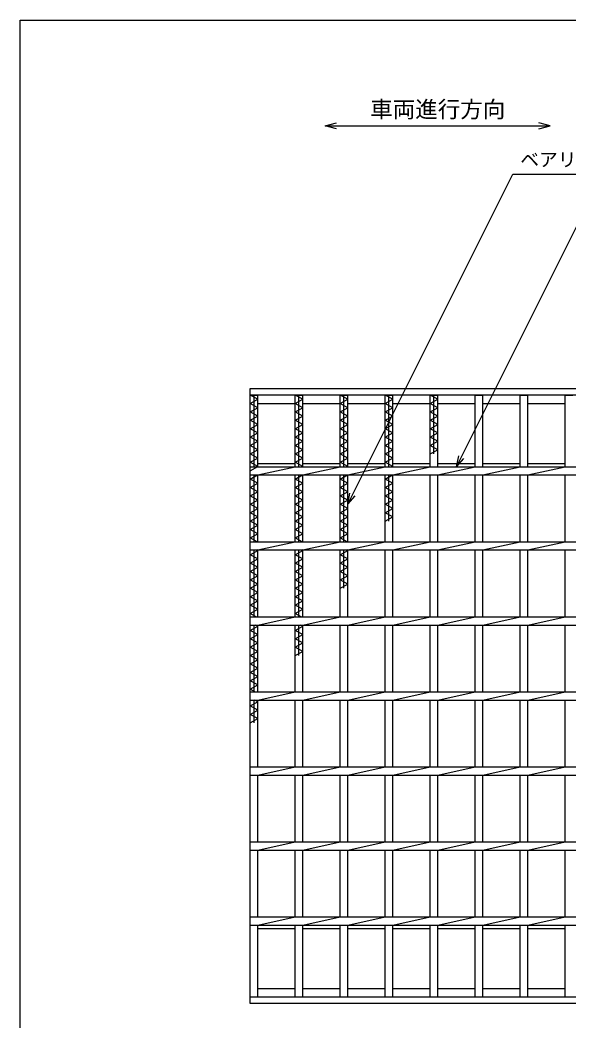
# Model space of a CAD drawing. Units: millimetres, scale not verified. Extents: x -910 to 866, y -641 to 527.
# Drawn here: x -864 to -498, y -140 to 527 of the extents above; entities that cross this region are included whole.
import ezdxf
from ezdxf.enums import TextEntityAlignment as Align

# ---------------------------------------------------------------- set-up
doc = ezdxf.new("R2010")
doc.units = ezdxf.units.MM
doc.header["$LTSCALE"] = 5
for name, color, linetype, lineweight in [('0_2', 150, 'Continuous', 25), ('16', 3, 'Continuous', 25), ('22', 4, 'Continuous', 25)]:
    doc.layers.add(name, color=color, linetype=linetype, lineweight=lineweight)
doc.styles.add('ベクトル', font='')
doc.styles.get('ベクトル').set_extended_font_data('ベクトル')

msp = doc.modelspace()

# ---------------------------------------------------------------- linework, layer by layer
at = {"layer": '0_2'}
for p, q in [((-864.5, -573.25), (-864.5, 526.75)), ((-864.5, 526.75), (865.5, 526.75))]:
    msp.add_line(p, q, dxfattribs=at)
at = {"layer": '16'}
for p, q in [((-711, 281.25), (-211, 281.25)), ((-711, 276.75), (-711, 281.25)), ((-211, 276.75), (-711, 276.75)), ((-711, -124.25), (-711, 276.75)), ((-711, 276.75), (-706, 276.75)), ((-706, 273.95), (-711, 276.75)), ((-711, 271.15), (-706, 273.95)), ((-708.5, 229), (-708.5, 276.75)), ((-706, 229), (-706, 276.75)), ((-681, 229), (-681, 276.75)), ((-681, 276.75), (-676, 276.75)), ((-676, 273.95), (-681, 276.75)), ((-681, 271.15), (-676, 273.95)), ((-678.5, 229), (-678.5, 276.75)), ((-676, 229), (-676, 276.75)), ((-651, 229), (-651, 276.75)), ((-651, 276.75), (-646, 276.75)), ((-646, 273.95), (-651, 276.75)), ((-651, 271.15), (-646, 273.95)), ((-648.5, 229), (-648.5, 276.75)), ((-646, 229), (-646, 276.75)), ((-621, 229), (-621, 276.75)), ((-621, 276.75), (-616, 276.75)), ((-616, 273.95), (-621, 276.75)), ((-621, 271.15), (-616, 273.95)), ((-618.5, 229), (-618.5, 276.75)), ((-616, 229), (-616, 276.75)), ((-591, 229), (-591, 276.75)), ((-591, 276.75), (-586, 276.75)), ((-586, 273.95), (-591, 276.75)), ((-591, 271.15), (-586, 273.95)), ((-588.5, 237.55), (-588.5, 276.75)), ((-586, 229), (-586, 276.75)), ((-561, 229), (-561, 276.75)), ((-561, 276.75), (-556, 276.75)), ((-556, 229), (-556, 276.75)), ((-531, 229), (-531, 276.75)), ((-531, 276.75), (-526, 276.75)), ((-526, 229), (-526, 276.75)), ((-501, 229), (-501, 276.75)), ((-501, 276.75), (-496, 276.75)), ((-706, 268.35), (-711, 271.15)), ((-711, 265.55), (-706, 268.35)), ((-706, 271.25), (-681, 271.25)), ((-676, 268.35), (-681, 271.15)), ((-681, 265.55), (-676, 268.35)), ((-676, 271.25), (-651, 271.25)), ((-646, 268.35), (-651, 271.15)), ((-651, 265.55), (-646, 268.35)), ((-646, 271.25), (-621, 271.25)), ((-616, 268.35), (-621, 271.15)), ((-621, 265.55), (-616, 268.35)), ((-616, 271.25), (-591, 271.25)), ((-586, 268.35), (-591, 271.15)), ((-591, 265.55), (-586, 268.35)), ((-586, 271.25), (-561, 271.25)), ((-556, 271.25), (-531, 271.25)), ((-526, 271.25), (-501, 271.25)), ((-706, 262.75), (-711, 265.55)), ((-711, 259.95), (-706, 262.75)), ((-676, 262.75), (-681, 265.55)), ((-681, 259.95), (-676, 262.75)), ((-646, 262.75), (-651, 265.55)), ((-651, 259.95), (-646, 262.75)), ((-616, 262.75), (-621, 265.55)), ((-621, 259.95), (-616, 262.75)), ((-586, 262.75), (-591, 265.55)), ((-591, 259.95), (-586, 262.75)), ((-706, 257.15), (-711, 259.95)), ((-711, 254.35), (-706, 257.15)), ((-706, 251.55), (-711, 254.35)), ((-676, 257.15), (-681, 259.95)), ((-681, 254.35), (-676, 257.15)), ((-676, 251.55), (-681, 254.35)), ((-646, 257.15), (-651, 259.95)), ((-651, 254.35), (-646, 257.15)), ((-646, 251.55), (-651, 254.35)), ((-616, 257.15), (-621, 259.95)), ((-621, 254.35), (-616, 257.15)), ((-616, 251.55), (-621, 254.35)), ((-586, 257.15), (-591, 259.95)), ((-591, 254.35), (-586, 257.15)), ((-586, 251.55), (-591, 254.35)), ((-711, 248.75), (-706, 251.55)), ((-706, 245.95), (-711, 248.75)), ((-681, 248.75), (-676, 251.55)), ((-676, 245.95), (-681, 248.75)), ((-651, 248.75), (-646, 251.55)), ((-646, 245.95), (-651, 248.75)), ((-621, 248.75), (-616, 251.55)), ((-616, 245.95), (-621, 248.75)), ((-591, 248.75), (-586, 251.55)), ((-586, 245.95), (-591, 248.75)), ((-711, 243.15), (-706, 245.95)), ((-706, 240.35), (-711, 243.15)), ((-711, 237.55), (-706, 240.35)), ((-681, 243.15), (-676, 245.95)), ((-676, 240.35), (-681, 243.15)), ((-681, 237.55), (-676, 240.35)), ((-651, 243.15), (-646, 245.95)), ((-646, 240.35), (-651, 243.15)), ((-651, 237.55), (-646, 240.35)), ((-621, 243.15), (-616, 245.95)), ((-616, 240.35), (-621, 243.15)), ((-621, 237.55), (-616, 240.35)), ((-591, 243.15), (-586, 245.95)), ((-586, 240.35), (-591, 243.15)), ((-591, 237.55), (-586, 240.35)), ((-706, 234.75), (-711, 237.55)), ((-711, 231.95), (-706, 234.75)), ((-676, 234.75), (-681, 237.55)), ((-681, 231.95), (-676, 234.75)), ((-646, 234.75), (-651, 237.55)), ((-651, 231.95), (-646, 234.75)), ((-616, 234.75), (-621, 237.55)), ((-621, 231.95), (-616, 234.75)), ((-706, 229.15), (-711, 231.95)), ((-711, 226.35), (-706, 229.15)), ((-711, 229), (-211, 229)), ((-711, 223.5), (-711, 229)), ((-706, 231.25), (-681, 231.25)), ((-706, 223.5), (-681, 229)), ((-676, 229.15), (-681, 231.95)), ((-676.268, 229), (-676, 229.15)), ((-676, 231.25), (-651, 231.25)), ((-676, 223.5), (-651, 229)), ((-646, 229.15), (-651, 231.95)), ((-646.268, 229), (-646, 229.15)), ((-646, 231.25), (-621, 231.25)), ((-646, 223.5), (-621, 229)), ((-616, 229.15), (-621, 231.95)), ((-616.268, 229), (-616, 229.15)), ((-616, 231.25), (-591, 231.25)), ((-616, 223.5), (-591, 229)), ((-586, 231.25), (-561, 231.25)), ((-586, 223.5), (-561, 229)), ((-556, 231.25), (-531, 231.25)), ((-556, 223.5), (-531, 229)), ((-526, 231.25), (-501, 231.25)), ((-526, 223.5), (-501, 229)), ((-711, 223.5), (-211, 223.5)), ((-711, 220.75), (-706.089, 223.5)), ((-706, 217.95), (-711, 220.75)), ((-708.5, 179), (-708.5, 223.5)), ((-706, 179), (-706, 223.5)), ((-681, 179), (-681, 223.5)), ((-681, 220.75), (-676.089, 223.5)), ((-676, 217.95), (-681, 220.75)), ((-678.5, 179), (-678.5, 223.5)), ((-676, 179), (-676, 223.5)), ((-651, 179), (-651, 223.5)), ((-651, 220.75), (-646.089, 223.5)), ((-646, 217.95), (-651, 220.75)), ((-648.5, 179), (-648.5, 223.5)), ((-646, 179), (-646, 223.5)), ((-621, 179), (-621, 223.5)), ((-621, 220.75), (-616.089, 223.5)), ((-616, 217.95), (-621, 220.75)), ((-618.5, 192.75), (-618.5, 223.5)), ((-616, 179), (-616, 223.5)), ((-591, 179), (-591, 223.5)), ((-586, 179), (-586, 223.5)), ((-561, 179), (-561, 223.5)), ((-556, 179), (-556, 223.5)), ((-531, 179), (-531, 223.5)), ((-526, 179), (-526, 223.5)), ((-501, 179), (-501, 223.5)), ((-711, 215.15), (-706, 217.95)), ((-706, 212.35), (-711, 215.15)), ((-681, 215.15), (-676, 217.95)), ((-676, 212.35), (-681, 215.15)), ((-651, 215.15), (-646, 217.95)), ((-646, 212.35), (-651, 215.15)), ((-621, 215.15), (-616, 217.95)), ((-616, 212.35), (-621, 215.15)), ((-711, 209.55), (-706, 212.35)), ((-706, 206.75), (-711, 209.55)), ((-681, 209.55), (-676, 212.35)), ((-676, 206.75), (-681, 209.55)), ((-651, 209.55), (-646, 212.35)), ((-646, 206.75), (-651, 209.55)), ((-621, 209.55), (-616, 212.35)), ((-616, 206.75), (-621, 209.55)), ((-711, 203.95), (-706, 206.75)), ((-706, 201.15), (-711, 203.95)), ((-711, 198.35), (-706, 201.15)), ((-681, 203.95), (-676, 206.75)), ((-676, 201.15), (-681, 203.95)), ((-681, 198.35), (-676, 201.15)), ((-651, 203.95), (-646, 206.75)), ((-646, 201.15), (-651, 203.95)), ((-651, 198.35), (-646, 201.15)), ((-621, 203.95), (-616, 206.75)), ((-616, 201.15), (-621, 203.95)), ((-621, 198.35), (-616, 201.15)), ((-706, 195.55), (-711, 198.35)), ((-711, 192.75), (-706, 195.55)), ((-676, 195.55), (-681, 198.35)), ((-681, 192.75), (-676, 195.55)), ((-646, 195.55), (-651, 198.35)), ((-651, 192.75), (-646, 195.55)), ((-616, 195.55), (-621, 198.35)), ((-621, 192.75), (-616, 195.55)), ((-706, 189.95), (-711, 192.75)), ((-711, 187.15), (-706, 189.95)), ((-706, 184.35), (-711, 187.15)), ((-676, 189.95), (-681, 192.75)), ((-681, 187.15), (-676, 189.95)), ((-676, 184.35), (-681, 187.15)), ((-646, 189.95), (-651, 192.75)), ((-651, 187.15), (-646, 189.95)), ((-646, 184.35), (-651, 187.15)), ((-711, 181.55), (-706, 184.35)), ((-706.446, 179), (-711, 181.55)), ((-681, 181.55), (-676, 184.35)), ((-676.446, 179), (-681, 181.55)), ((-651, 181.55), (-646, 184.35)), ((-646.446, 179), (-651, 181.55)), ((-711, 179), (-211, 179)), ((-711, 173.5), (-711, 179)), ((-711, 173.5), (-211, 173.5)), ((-708.5, 129), (-708.5, 173.5)), ((-706, 173.15), (-706.625, 173.5)), ((-706, 173.5), (-681, 179)), ((-706, 129), (-706, 173.5)), ((-681, 129), (-681, 173.5)), ((-678.5, 129), (-678.5, 173.5)), ((-676, 173.15), (-676.625, 173.5)), ((-676, 173.5), (-651, 179)), ((-676, 129), (-676, 173.5)), ((-651, 129), (-651, 173.5)), ((-648.5, 147.95), (-648.5, 173.5)), ((-646, 173.15), (-646.625, 173.5)), ((-646, 173.5), (-621, 179)), ((-646, 129), (-646, 173.5)), ((-621, 129), (-621, 173.5)), ((-616, 173.5), (-591, 179)), ((-616, 129), (-616, 173.5)), ((-591, 129), (-591, 173.5)), ((-586, 173.5), (-561, 179)), ((-586, 129), (-586, 173.5)), ((-561, 129), (-561, 173.5)), ((-556, 173.5), (-531, 179)), ((-556, 129), (-556, 173.5)), ((-531, 129), (-531, 173.5)), ((-526, 173.5), (-501, 179)), ((-526, 129), (-526, 173.5)), ((-501, 129), (-501, 173.5)), ((-711, 170.35), (-706, 173.15)), ((-706, 167.55), (-711, 170.35)), ((-711, 164.75), (-706, 167.55)), ((-681, 170.35), (-676, 173.15)), ((-676, 167.55), (-681, 170.35)), ((-681, 164.75), (-676, 167.55)), ((-651, 170.35), (-646, 173.15)), ((-646, 167.55), (-651, 170.35)), ((-651, 164.75), (-646, 167.55)), ((-706, 161.95), (-711, 164.75)), ((-711, 159.15), (-706, 161.95)), ((-676, 161.95), (-681, 164.75)), ((-681, 159.15), (-676, 161.95)), ((-646, 161.95), (-651, 164.75)), ((-651, 159.15), (-646, 161.95)), ((-706, 156.35), (-711, 159.15)), ((-711, 153.55), (-706, 156.35)), ((-706, 150.75), (-711, 153.55)), ((-676, 156.35), (-681, 159.15)), ((-681, 153.55), (-676, 156.35)), ((-676, 150.75), (-681, 153.55)), ((-646, 156.35), (-651, 159.15)), ((-651, 153.55), (-646, 156.35)), ((-646, 150.75), (-651, 153.55)), ((-711, 147.95), (-706, 150.75)), ((-706, 145.15), (-711, 147.95)), ((-681, 147.95), (-676, 150.75)), ((-676, 145.15), (-681, 147.95)), ((-651, 147.95), (-646, 150.75)), ((-711, 142.35), (-706, 145.15)), ((-706, 139.55), (-711, 142.35)), ((-681, 142.35), (-676, 145.15)), ((-676, 139.55), (-681, 142.35)), ((-711, 136.75), (-706, 139.55)), ((-706, 133.95), (-711, 136.75)), ((-711, 131.15), (-706, 133.95)), ((-681, 136.75), (-676, 139.55)), ((-676, 133.95), (-681, 136.75)), ((-681, 131.15), (-676, 133.95)), ((-707.161, 129), (-711, 131.15)), ((-711, 129), (-211, 129)), ((-711, 123.5), (-711, 129)), ((-706, 123.5), (-681, 129)), ((-677.161, 129), (-681, 131.15)), ((-676, 123.5), (-651, 129)), ((-646, 123.5), (-621, 129)), ((-616, 123.5), (-591, 129)), ((-586, 123.5), (-561, 129)), ((-556, 123.5), (-531, 129)), ((-526, 123.5), (-501, 129)), ((-711, 123.5), (-211, 123.5)), ((-711, 119.95), (-706, 122.75)), ((-708.5, 79), (-708.5, 123.5)), ((-706, 122.75), (-707.339, 123.5)), ((-706, 79), (-706, 123.5)), ((-681, 79), (-681, 123.5)), ((-681, 119.95), (-676, 122.75)), ((-678.5, 103.15), (-678.5, 123.5)), ((-676, 122.75), (-677.339, 123.5)), ((-676, 79), (-676, 123.5)), ((-651, 79), (-651, 123.5)), ((-646, 79), (-646, 123.5)), ((-621, 79), (-621, 123.5)), ((-616, 79), (-616, 123.5)), ((-591, 79), (-591, 123.5)), ((-586, 79), (-586, 123.5)), ((-561, 79), (-561, 123.5)), ((-556, 79), (-556, 123.5)), ((-531, 79), (-531, 123.5)), ((-526, 79), (-526, 123.5)), ((-501, 79), (-501, 123.5)), ((-706, 117.15), (-711, 119.95)), ((-711, 114.35), (-706, 117.15)), ((-706, 111.55), (-711, 114.35)), ((-676, 117.15), (-681, 119.95)), ((-681, 114.35), (-676, 117.15)), ((-676, 111.55), (-681, 114.35)), ((-711, 108.75), (-706, 111.55)), ((-706, 105.95), (-711, 108.75)), ((-681, 108.75), (-676, 111.55)), ((-676, 105.95), (-681, 108.75)), ((-711, 103.15), (-706, 105.95)), ((-706, 100.35), (-711, 103.15)), ((-711, 97.55), (-706, 100.35)), ((-681, 103.15), (-676, 105.95)), ((-706, 94.75), (-711, 97.55)), ((-711, 91.95), (-706, 94.75)), ((-706, 89.15), (-711, 91.95)), ((-711, 86.35), (-706, 89.15)), ((-706, 83.55), (-711, 86.35)), ((-711, 80.75), (-706, 83.55)), ((-707.875, 79), (-711, 80.75)), ((-711, 79), (-211, 79)), ((-711, 73.5), (-711, 79)), ((-711, 73.5), (-211, 73.5)), ((-708.5, 58.35), (-708.5, 73.5)), ((-706, 72.35), (-708.054, 73.5)), ((-706, 73.5), (-681, 79)), ((-706, 29), (-706, 73.5)), ((-681, 29), (-681, 73.5)), ((-676, 73.5), (-651, 79)), ((-676, 29), (-676, 73.5)), ((-651, 29), (-651, 73.5)), ((-646, 73.5), (-621, 79)), ((-646, 29), (-646, 73.5)), ((-621, 29), (-621, 73.5)), ((-616, 73.5), (-591, 79)), ((-616, 29), (-616, 73.5)), ((-591, 29), (-591, 73.5)), ((-586, 73.5), (-561, 79)), ((-586, 29), (-586, 73.5)), ((-561, 29), (-561, 73.5)), ((-556, 73.5), (-531, 79)), ((-556, 29), (-556, 73.5)), ((-531, 29), (-531, 73.5)), ((-526, 73.5), (-501, 79)), ((-526, 29), (-526, 73.5)), ((-501, 29), (-501, 73.5)), ((-711, 69.55), (-706, 72.35)), ((-706, 66.75), (-711, 69.55)), ((-711, 63.95), (-706, 66.75)), ((-706, 61.15), (-711, 63.95)), ((-711, 58.35), (-706, 61.15)), ((-711, 29), (-211, 29)), ((-711, 23.5), (-711, 29)), ((-706, 23.5), (-681, 29)), ((-676, 23.5), (-651, 29)), ((-646, 23.5), (-621, 29)), ((-616, 23.5), (-591, 29)), ((-586, 23.5), (-561, 29)), ((-556, 23.5), (-531, 29)), ((-526, 23.5), (-501, 29)), ((-711, 23.5), (-211, 23.5)), ((-706, -21), (-706, 23.5)), ((-681, -21), (-681, 23.5)), ((-676, -21), (-676, 23.5)), ((-651, -21), (-651, 23.5)), ((-646, -21), (-646, 23.5)), ((-621, -21), (-621, 23.5)), ((-616, -21), (-616, 23.5)), ((-591, -21), (-591, 23.5)), ((-586, -21), (-586, 23.5)), ((-561, -21), (-561, 23.5)), ((-556, -21), (-556, 23.5)), ((-531, -21), (-531, 23.5)), ((-526, -21), (-526, 23.5)), ((-501, -21), (-501, 23.5)), ((-711, -21), (-211, -21)), ((-711, -26.5), (-711, -21)), ((-711, -26.5), (-211, -26.5)), ((-706, -26.5), (-681, -21)), ((-706, -71), (-706, -26.5)), ((-681, -71), (-681, -26.5)), ((-676, -26.5), (-651, -21)), ((-676, -71), (-676, -26.5)), ((-651, -71), (-651, -26.5)), ((-646, -26.5), (-621, -21)), ((-646, -71), (-646, -26.5)), ((-621, -71), (-621, -26.5)), ((-616, -26.5), (-591, -21)), ((-616, -71), (-616, -26.5)), ((-591, -71), (-591, -26.5)), ((-586, -26.5), (-561, -21)), ((-586, -71), (-586, -26.5)), ((-561, -71), (-561, -26.5)), ((-556, -26.5), (-531, -21)), ((-556, -71), (-556, -26.5)), ((-531, -71), (-531, -26.5)), ((-526, -26.5), (-501, -21)), ((-526, -71), (-526, -26.5)), ((-501, -71), (-501, -26.5)), ((-711, -71), (-211, -71)), ((-711, -76.5), (-711, -71)), ((-706, -76.5), (-681, -71)), ((-676, -76.5), (-651, -71)), ((-646, -76.5), (-621, -71)), ((-616, -76.5), (-591, -71)), ((-586, -76.5), (-561, -71)), ((-556, -76.5), (-531, -71)), ((-526, -76.5), (-501, -71)), ((-711, -76.5), (-211, -76.5)), ((-706, -124.25), (-706, -76.5)), ((-706, -78.75), (-681, -78.75)), ((-681, -124.25), (-681, -76.5)), ((-676, -124.25), (-676, -76.5)), ((-676, -78.75), (-651, -78.75)), ((-651, -124.25), (-651, -76.5)), ((-646, -124.25), (-646, -76.5)), ((-646, -78.75), (-621, -78.75)), ((-621, -124.25), (-621, -76.5)), ((-616, -124.25), (-616, -76.5)), ((-616, -78.75), (-591, -78.75)), ((-591, -124.25), (-591, -76.5)), ((-586, -124.25), (-586, -76.5)), ((-586, -78.75), (-561, -78.75)), ((-561, -124.25), (-561, -76.5)), ((-556, -124.25), (-556, -76.5)), ((-556, -78.75), (-531, -78.75)), ((-531, -124.25), (-531, -76.5)), ((-526, -124.25), (-526, -76.5)), ((-526, -78.75), (-501, -78.75)), ((-501, -124.25), (-501, -76.5)), ((-706, -118.75), (-681, -118.75)), ((-676, -118.75), (-651, -118.75)), ((-646, -118.75), (-621, -118.75)), ((-616, -118.75), (-591, -118.75)), ((-586, -118.75), (-561, -118.75)), ((-556, -118.75), (-531, -118.75)), ((-526, -118.75), (-501, -118.75)), ((-711, -124.25), (-211, -124.25)), ((-711, -128.75), (-711, -124.25)), ((-711, -124.25), (-706, -124.25)), ((-681, -124.25), (-676, -124.25)), ((-651, -124.25), (-646, -124.25)), ((-621, -124.25), (-616, -124.25)), ((-591, -124.25), (-586, -124.25)), ((-561, -124.25), (-556, -124.25)), ((-531, -124.25), (-526, -124.25)), ((-501, -124.25), (-496, -124.25)), ((-211, -128.75), (-711, -128.75))]:
    msp.add_line(p, q, dxfattribs=at)
at = {"layer": '22'}
for p, q in [((-661, 456.25), (-653.5, 458.25)), ((-653.5, 454.25), (-661, 456.25)), ((-661, 456.25), (-511, 456.25)), ((-511, 456.25), (-518.5, 458.25)), ((-518.5, 454.25), (-511, 456.25)), ((-646, 204), (-536, 424)), ((-536, 424), (-306, 424)), ((-573.5, 229), (-487.125, 401.75)), ((-573.5, 229), (-572, 236.3)), ((-573.5, 229), (-568.5, 234.5)), ((-646, 204), (-644.5, 211.3)), ((-646, 204), (-641, 209.5))]:
    msp.add_line(p, q, dxfattribs=at)

# ---------------------------------------------------------------- texts
at = {"layer": '22', "color": 2, "style": 'ベクトル'}
for s, height, p in [('車両進行方向', 11, (-631, 467.25)), ('ベアリングバー：', 9.164, (-531, 433.75))]:
    msp.add_text(s, height=height, dxfattribs=at).set_placement(p, align=Align.MIDDLE_LEFT)

doc.saveas('drawing.dxf')
